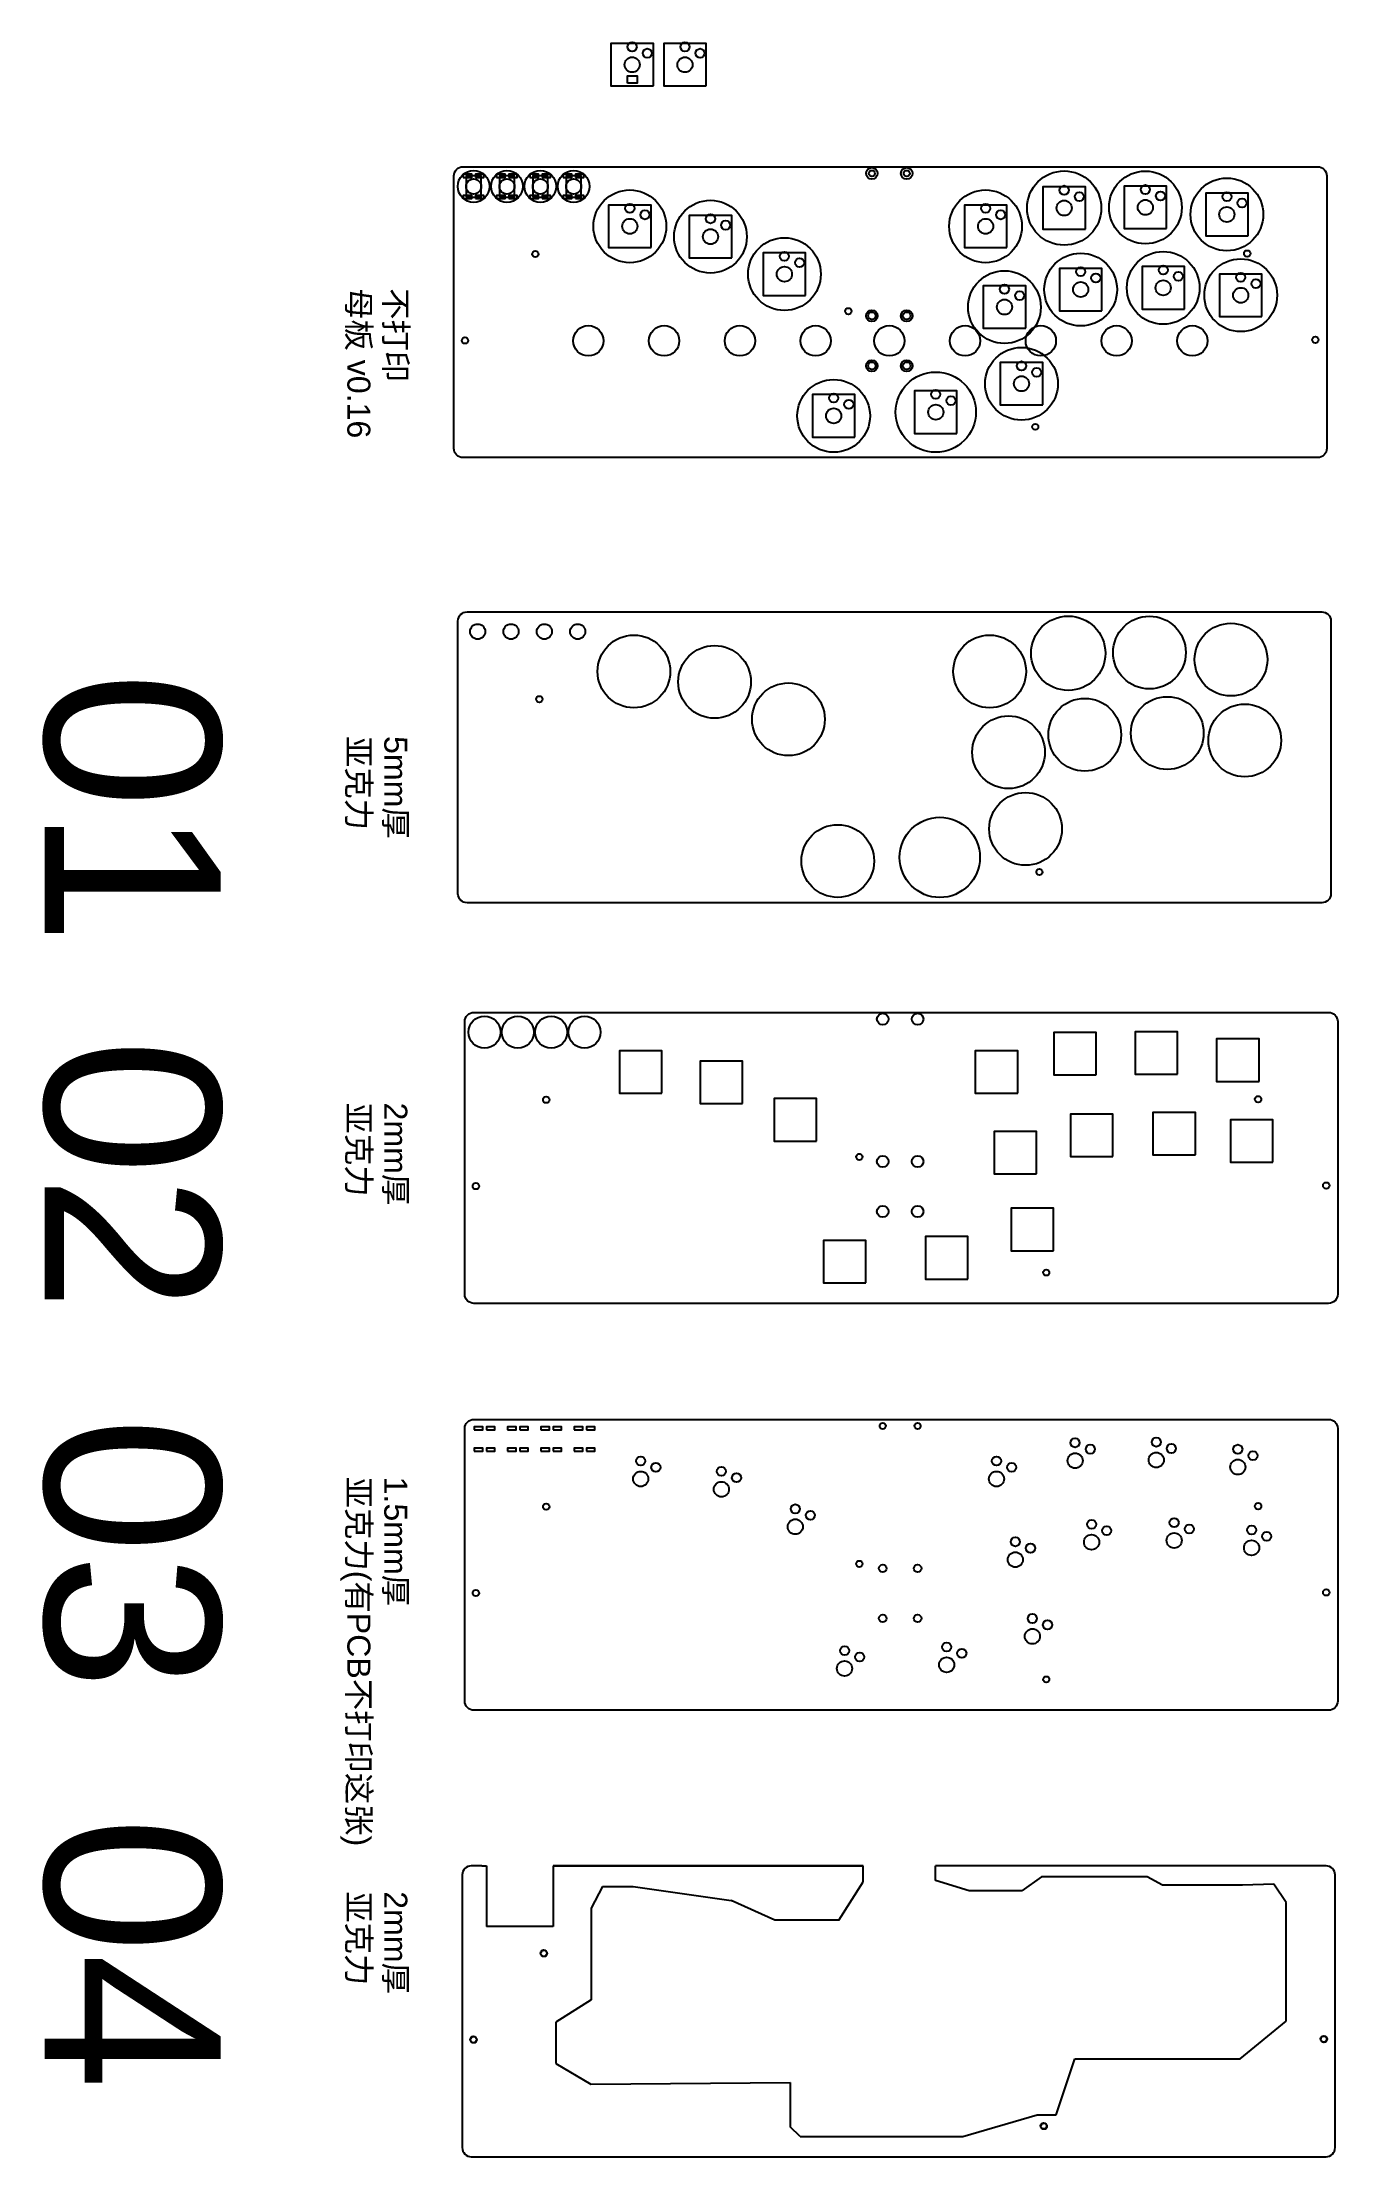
# Model space of a CAD drawing. Header units: millimetres. Extents: x 1891 to 2319, y 1366 to 2064.
import ezdxf

# ---------------------------------------------------------------- set-up
doc = ezdxf.new("R2010")
doc.units = ezdxf.units.MM
doc.layers.add('01 外壳', color=7, linetype='Continuous')
doc.layers.add('边框', color=7, linetype='Continuous')
doc.styles.get("Standard").update_dxf_attribs({"font": 'Arial.ttf'})

msp = doc.modelspace()

# ---------------------------------------------------------------- linework, layer by layer
at = {"transparency": 33554687}
for centre in [(2218.73, 1936.74), (2220.08, 1789.82), (2222.33, 1657.63), (2222.33, 1523.34), (2221.48, 1375.99), (2221.58, 1375.89)]:
    msp.add_circle(centre, 1, dxfattribs=at)
at = {"layer": '01 外壳', "transparency": 33554687}
for p, q in [((2036.11, 1461.83), (2032.65, 1461.83)), ((2036.11, 1461.83), (2037.61, 1461.83)), ((2037.61, 1461.83), (2037.61, 1441.83)), ((2059.61, 1461.83), (2161.97, 1461.83)), ((2059.61, 1461.83), (2059.61, 1441.83)), ((2161.97, 1456.58), (2161.97, 1461.83)), ((2185.83, 1456.99), (2185.83, 1461.83)), ((2075.89, 1454.97), (2072.24, 1447.84)), ((2075.89, 1454.97), (2086.08, 1454.97)), ((2086.08, 1454.97), (2118.43, 1450.34)), ((2153.86, 1443.93), (2161.97, 1456.58)), ((2196.86, 1453.6), (2185.83, 1456.99)), ((2214.25, 1453.6), (2196.86, 1453.6)), ((2220.8, 1458.23), (2214.25, 1453.6)), ((2228.69, 1458.23), (2220.8, 1458.23)), ((2255.67, 1458.23), (2228.69, 1458.23)), ((2260.65, 1455.41), (2255.67, 1458.23)), ((2287.07, 1455.41), (2260.65, 1455.41)), ((2297.46, 1455.73), (2287.07, 1455.41)), ((2301.46, 1449.73), (2297.46, 1455.73)), ((2072.24, 1447.84), (2072.24, 1428.72)), ((2132.74, 1443.93), (2118.43, 1450.34)), ((2301.46, 1410.58), (2301.46, 1449.73)), ((2059.61, 1441.83), (2037.61, 1441.83)), ((2153.86, 1443.93), (2132.74, 1443.93)), ((2072.24, 1428.72), (2072.24, 1417.65)), ((2072.24, 1417.65), (2060.5, 1410.22)), ((2060.5, 1410.22), (2060.5, 1396.54)), ((2286.33, 1398.13), (2301.46, 1410.58)), ((2060.5, 1396.54), (2072.1, 1389.81)), ((2225.59, 1379.66), (2231.82, 1398.13)), ((2231.82, 1398.13), (2286.33, 1398.13)), ((2072.1, 1389.81), (2137.81, 1390.27)), ((2137.81, 1390.27), (2137.81, 1375.67)), ((2141.11, 1372.5), (2137.81, 1375.67)), ((2194.79, 1372.5), (2219.36, 1379.66)), ((2219.36, 1379.66), (2225.59, 1379.66)), ((2141.11, 1372.5), (2194.79, 1372.5))]:
    msp.add_line(p, q, dxfattribs=at)
for points in [[(2092.71, 2049.25), (2092.71, 2063.25), (2078.71, 2063.25), (2078.71, 2049.25)], [(2110.14, 2049.25), (2110.14, 2063.25), (2096.14, 2063.25), (2096.14, 2049.25)], [(2084.16, 2050.16), (2084.16, 2052.6), (2087.37, 2052.6), (2087.37, 2050.16)], [(2030.01, 2019.08), (2032.81, 2019.08), (2032.81, 2020.08), (2030.01, 2020.08)], [(2030.91, 2012.58), (2035.91, 2012.58), (2035.91, 2019.58), (2030.91, 2019.58)], [(2034.01, 2019.08), (2036.81, 2019.08), (2036.81, 2020.08), (2034.01, 2020.08)], [(2041.01, 2019.08), (2043.81, 2019.08), (2043.81, 2020.08), (2041.01, 2020.08)], [(2041.91, 2012.58), (2046.91, 2012.58), (2046.91, 2019.58), (2041.91, 2019.58)], [(2045.01, 2019.08), (2047.81, 2019.08), (2047.81, 2020.08), (2045.01, 2020.08)], [(2052.01, 2019.08), (2054.81, 2019.08), (2054.81, 2020.08), (2052.01, 2020.08)], [(2052.91, 2012.58), (2057.91, 2012.58), (2057.91, 2019.58), (2052.91, 2019.58)], [(2056.01, 2019.08), (2058.81, 2019.08), (2058.81, 2020.08), (2056.01, 2020.08)], [(2063.01, 2019.08), (2065.81, 2019.08), (2065.81, 2020.08), (2063.01, 2020.08)], [(2063.91, 2012.58), (2068.91, 2012.58), (2068.91, 2019.58), (2063.91, 2019.58)], [(2067.01, 2019.08), (2069.81, 2019.08), (2069.81, 2020.08), (2067.01, 2020.08)], [(2030.01, 2012.08), (2032.81, 2012.08), (2032.81, 2013.08), (2030.01, 2013.08)], [(2034.01, 2012.08), (2036.81, 2012.08), (2036.81, 2013.08), (2034.01, 2013.08)], [(2041.01, 2012.08), (2043.81, 2012.08), (2043.81, 2013.08), (2041.01, 2013.08)], [(2045.01, 2012.08), (2047.81, 2012.08), (2047.81, 2013.08), (2045.01, 2013.08)], [(2052.01, 2012.08), (2054.81, 2012.08), (2054.81, 2013.08), (2052.01, 2013.08)], [(2056.01, 2012.08), (2058.81, 2012.08), (2058.81, 2013.08), (2056.01, 2013.08)], [(2063.01, 2012.08), (2065.81, 2012.08), (2065.81, 2013.08), (2063.01, 2013.08)], [(2067.01, 2012.08), (2069.81, 2012.08), (2069.81, 2013.08), (2067.01, 2013.08)], [(2091.95, 1995.92), (2091.95, 2009.92), (2077.95, 2009.92), (2077.95, 1995.92)], [(2209.33, 1995.92), (2209.33, 2009.92), (2195.33, 2009.92), (2195.33, 1995.92)], [(2235.26, 2001.94), (2235.26, 2015.94), (2221.26, 2015.94), (2221.26, 2001.94)], [(2262.05, 2002.16), (2262.05, 2016.16), (2248.05, 2016.16), (2248.05, 2002.16)], [(2288.95, 1999.83), (2288.95, 2013.83), (2274.95, 2013.83), (2274.95, 1999.83)], [(2118.56, 1992.5), (2118.56, 2006.5), (2104.56, 2006.5), (2104.56, 1992.5)], [(2142.95, 1980.14), (2142.95, 1994.14), (2128.95, 1994.14), (2128.95, 1980.14)], [(2240.71, 1975.05), (2240.71, 1989.05), (2226.71, 1989.05), (2226.71, 1975.05)], [(2267.94, 1975.61), (2267.94, 1989.61), (2253.94, 1989.61), (2253.94, 1975.61)], [(2215.56, 1969.27), (2215.56, 1983.27), (2201.56, 1983.27), (2201.56, 1969.27)], [(2293.51, 1973.16), (2293.51, 1987.16), (2279.51, 1987.16), (2279.51, 1973.16)], [(2221.18, 1943.96), (2221.18, 1957.96), (2207.18, 1957.96), (2207.18, 1943.96)], [(2159.21, 1933.36), (2159.21, 1947.36), (2145.21, 1947.36), (2145.21, 1933.36)], [(2192.89, 1934.58), (2192.89, 1948.58), (2178.89, 1948.58), (2178.89, 1934.58)], [(2095.54, 1716.82), (2095.54, 1730.82), (2081.54, 1730.82), (2081.54, 1716.82)], [(2212.93, 1716.82), (2212.93, 1730.82), (2198.93, 1730.82), (2198.93, 1716.82)], [(2238.86, 1722.83), (2238.86, 1736.83), (2224.86, 1736.83), (2224.86, 1722.83)], [(2265.64, 1723.06), (2265.64, 1737.06), (2251.64, 1737.06), (2251.64, 1723.06)], [(2292.54, 1720.72), (2292.54, 1734.72), (2278.54, 1734.72), (2278.54, 1720.72)], [(2122.16, 1713.39), (2122.16, 1727.39), (2108.16, 1727.39), (2108.16, 1713.39)], [(2146.54, 1701.04), (2146.54, 1715.04), (2132.54, 1715.04), (2132.54, 1701.04)], [(2244.3, 1695.94), (2244.3, 1709.94), (2230.3, 1709.94), (2230.3, 1695.94)], [(2271.54, 1696.5), (2271.54, 1710.5), (2257.54, 1710.5), (2257.54, 1696.5)], [(2219.15, 1690.16), (2219.15, 1704.16), (2205.15, 1704.16), (2205.15, 1690.16)], [(2297.1, 1694.06), (2297.1, 1708.06), (2283.1, 1708.06), (2283.1, 1694.06)], [(2224.77, 1664.85), (2224.77, 1678.85), (2210.77, 1678.85), (2210.77, 1664.85)], [(2162.8, 1654.25), (2162.8, 1668.25), (2148.8, 1668.25), (2148.8, 1654.25)], [(2196.48, 1655.48), (2196.48, 1669.48), (2182.48, 1669.48), (2182.48, 1655.48)], [(2033.6, 1605.68), (2036.4, 1605.68), (2036.4, 1606.68), (2033.6, 1606.68)], [(2037.61, 1605.68), (2040.41, 1605.68), (2040.41, 1606.68), (2037.61, 1606.68)], [(2044.6, 1605.68), (2047.4, 1605.68), (2047.4, 1606.68), (2044.6, 1606.68)], [(2048.61, 1605.68), (2051.41, 1605.68), (2051.41, 1606.68), (2048.61, 1606.68)], [(2055.6, 1605.68), (2058.4, 1605.68), (2058.4, 1606.68), (2055.6, 1606.68)], [(2059.61, 1605.68), (2062.41, 1605.68), (2062.41, 1606.68), (2059.61, 1606.68)], [(2066.6, 1605.68), (2069.4, 1605.68), (2069.4, 1606.68), (2066.6, 1606.68)], [(2070.61, 1605.68), (2073.41, 1605.68), (2073.41, 1606.68), (2070.61, 1606.68)], [(2033.6, 1598.68), (2036.4, 1598.68), (2036.4, 1599.68), (2033.6, 1599.68)], [(2037.61, 1598.68), (2040.41, 1598.68), (2040.41, 1599.68), (2037.61, 1599.68)], [(2044.6, 1598.68), (2047.4, 1598.68), (2047.4, 1599.68), (2044.6, 1599.68)], [(2048.61, 1598.68), (2051.41, 1598.68), (2051.41, 1599.68), (2048.61, 1599.68)], [(2055.6, 1598.68), (2058.4, 1598.68), (2058.4, 1599.68), (2055.6, 1599.68)], [(2059.61, 1598.68), (2062.41, 1598.68), (2062.41, 1599.68), (2059.61, 1599.68)], [(2066.6, 1598.68), (2069.4, 1598.68), (2069.4, 1599.68), (2066.6, 1599.68)], [(2070.61, 1598.68), (2073.41, 1598.68), (2073.41, 1599.68), (2070.61, 1599.68)]]:
    msp.add_lwpolyline(points, close=True, dxfattribs=at)
for points in [[(2026.91, 2019.58, -0.414214), (2029.91, 2022.58), (2311.91, 2022.58, -0.414214), (2314.91, 2019.58), (2314.91, 1929.58, -0.414214), (2311.91, 1926.58), (2029.91, 1926.58, -0.414214), (2026.91, 1929.58)], [(2028.25, 1872.66, -0.414214), (2031.25, 1875.66), (2313.25, 1875.66, -0.414214), (2316.25, 1872.66), (2316.25, 1782.66, -0.414214), (2313.25, 1779.66), (2031.25, 1779.66, -0.414214), (2028.25, 1782.66)], [(2030.5, 1740.47, -0.414214), (2033.5, 1743.47), (2315.5, 1743.47, -0.414214), (2318.5, 1740.47), (2318.5, 1650.47, -0.414214), (2315.5, 1647.47), (2033.5, 1647.47, -0.414214), (2030.5, 1650.47)], [(2030.5, 1606.18, -0.414214), (2033.5, 1609.18), (2315.5, 1609.18, -0.414214), (2318.5, 1606.18), (2318.5, 1516.18, -0.414214), (2315.5, 1513.18), (2033.5, 1513.18, -0.414214), (2030.5, 1516.18)]]:
    msp.add_lwpolyline(points, format="xyb", close=True, dxfattribs=at)
msp.add_lwpolyline([(2032.65, 1461.83, 0.414214), (2029.65, 1458.83), (2029.65, 1368.83, 0.414214), (2032.65, 1365.83), (2314.65, 1365.83, 0.414214), (2317.65, 1368.83), (2317.65, 1458.83, 0.414214), (2314.65, 1461.83), (2185.83, 1461.83)], format="xyb", dxfattribs=at)
msp.add_lwpolyline([(2161.97, 1461.83), (2059.61, 1461.83)], dxfattribs=at)
for centre, radius in [((2085.71, 2056.25), 2.5), ((2085.71, 2062.15), 1.5), ((2090.71, 2060.05), 1.5), ((2103.14, 2056.25), 2.5), ((2103.14, 2062.15), 1.5), ((2108.14, 2060.05), 1.5), ((2033.41, 2016.08), 5.25), ((2033.41, 2016.08), 2.5), ((2044.41, 2016.08), 5.25), ((2044.41, 2016.08), 2.5), ((2055.41, 2016.08), 5.25), ((2055.41, 2016.08), 2.5), ((2066.41, 2016.08), 5.25), ((2066.41, 2016.08), 2.5), ((2164.81, 2020.39), 1.9), ((2164.81, 2020.39), 1), ((2176.31, 2020.39), 1.9), ((2176.31, 2020.39), 1), ((2255.05, 2009.16), 12), ((2281.95, 2006.83), 12), ((2084.95, 2002.92), 12), ((2084.95, 2008.82), 1.5), ((2111.56, 1999.5), 12), ((2202.33, 2002.92), 12), ((2202.33, 2008.82), 1.5), ((2228.26, 2008.94), 2.5), ((2228.26, 2014.84), 1.5), ((2228.26, 2014.84), 1.5), ((2233.26, 2012.74), 1.5), ((2255.05, 2009.16), 2.5), ((2255.05, 2015.06), 1.5), ((2255.05, 2015.06), 1.5), ((2260.05, 2012.96), 1.5), ((2281.95, 2012.73), 1.5), ((2286.95, 2010.63), 1.5), ((2084.95, 2002.92), 2.5), ((2089.95, 2006.72), 1.5), ((2111.56, 2005.4), 1.5), ((2116.56, 2003.3), 1.5), ((2202.33, 2002.92), 2.5), ((2207.33, 2006.72), 1.5), ((2281.95, 2006.83), 2.5), ((2111.56, 1999.5), 2.5), ((2135.95, 1987.14), 12), ((2053.76, 1993.76), 1.05), ((2135.95, 1987.14), 2.5), ((2135.95, 1993.04), 1.5), ((2140.95, 1990.94), 1.5), ((2233.71, 1982.05), 12), ((2233.71, 1987.95), 1.5), ((2260.94, 1982.61), 12), ((2260.94, 1988.51), 1.5), ((2286.51, 1980.16), 12), ((2288.65, 1993.93), 1.05), ((2208.56, 1976.27), 12), ((2208.56, 1982.17), 1.5), ((2233.71, 1982.05), 2.5), ((2238.71, 1985.85), 1.5), ((2260.94, 1982.61), 2.5), ((2265.94, 1986.41), 1.5), ((2286.51, 1980.16), 2.5), ((2286.51, 1986.06), 1.5), ((2291.51, 1983.96), 1.5), ((2157.06, 1974.89), 1.05), ((2164.81, 1973.38), 1.9), ((2176.31, 1973.38), 1.9), ((2208.56, 1976.27), 2.5), ((2213.56, 1980.07), 1.5), ((2071.26, 1965.13), 5), ((2096.26, 1965.13), 5), ((2121.26, 1965.13), 5), ((2146.26, 1965.13), 5), ((2164.81, 1973.38), 1.25), ((2170.56, 1965.13), 5), ((2176.31, 1973.38), 1.25), ((2195.56, 1965.13), 5), ((2220.56, 1965.13), 5), ((2245.56, 1965.13), 5), ((2270.56, 1965.13), 5), ((2030.56, 1965.26), 1.05), ((2214.18, 1950.96), 12), ((2311.14, 1965.45), 1.05), ((2164.81, 1956.88), 1.9), ((2164.81, 1956.88), 1.25), ((2185.89, 1941.58), 13.25), ((2176.31, 1956.88), 1.9), ((2176.31, 1956.88), 1.25), ((2214.18, 1956.86), 1.5), ((2219.18, 1954.76), 1.5), ((2152.21, 1940.36), 12), ((2152.21, 1946.26), 1.5), ((2185.89, 1947.48), 1.5), ((2214.18, 1950.96), 2.5), ((2152.21, 1940.36), 2.5), ((2157.21, 1944.16), 1.5), ((2185.89, 1941.58), 2.5), ((2190.89, 1945.38), 1.5), ((2034.75, 1869.16), 2.5), ((2045.75, 1869.16), 2.5), ((2056.75, 1869.16), 2.5), ((2067.75, 1869.16), 2.5), ((2256.39, 1862.24), 12), ((2283.29, 1859.91), 12), ((2086.29, 1856), 12), ((2112.91, 1852.57), 12), ((2203.67, 1856), 12), ((2137.29, 1840.22), 12), ((2055.1, 1846.84), 1.05), ((2235.05, 1835.13), 12), ((2262.28, 1835.68), 12), ((2287.85, 1833.24), 12), ((2209.9, 1829.34), 12), ((2215.52, 1804.03), 12), ((2187.23, 1794.66), 13.25), ((2153.55, 1793.44), 12), ((2037, 1736.97), 5.25), ((2048, 1736.97), 5.25), ((2059, 1736.97), 5.25), ((2070, 1736.97), 5.25), ((2168.4, 1741.28), 1.9), ((2179.9, 1741.28), 1.9), ((2057.36, 1714.65), 1.05), ((2292.24, 1714.82), 1.05), ((2160.66, 1695.79), 1.05), ((2168.4, 1694.27), 1.9), ((2179.9, 1694.27), 1.9), ((2034.16, 1686.15), 1.05), ((2314.73, 1686.34), 1.05), ((2168.4, 1677.77), 1.9), ((2179.9, 1677.77), 1.9), ((2168.4, 1606.99), 1), ((2179.9, 1606.99), 1), ((2231.86, 1595.54), 2.5), ((2231.86, 1601.44), 1.5), ((2231.86, 1601.44), 1.5), ((2236.86, 1599.34), 1.5), ((2258.64, 1595.76), 2.5), ((2258.64, 1601.66), 1.5), ((2258.64, 1601.66), 1.5), ((2263.64, 1599.56), 1.5), ((2285.54, 1599.33), 1.5), ((2290.54, 1597.23), 1.5), ((2088.54, 1589.52), 2.5), ((2088.54, 1595.42), 1.5), ((2093.54, 1593.32), 1.5), ((2115.16, 1592), 1.5), ((2120.16, 1589.9), 1.5), ((2205.93, 1589.52), 2.5), ((2205.93, 1595.42), 1.5), ((2210.93, 1593.32), 1.5), ((2285.54, 1593.43), 2.5), ((2115.16, 1586.1), 2.5), ((2057.36, 1580.36), 1.05), ((2139.54, 1579.64), 1.5), ((2144.54, 1577.54), 1.5), ((2292.24, 1580.53), 1.05), ((2139.54, 1573.74), 2.5), ((2212.15, 1568.77), 1.5), ((2237.3, 1568.65), 2.5), ((2237.3, 1574.55), 1.5), ((2242.3, 1572.45), 1.5), ((2264.54, 1569.21), 2.5), ((2264.54, 1575.11), 1.5), ((2269.54, 1573.01), 1.5), ((2290.1, 1572.66), 1.5), ((2295.1, 1570.56), 1.5), ((2212.15, 1562.87), 2.5), ((2217.15, 1566.67), 1.5), ((2290.1, 1566.76), 2.5), ((2160.66, 1561.49), 1.05), ((2168.4, 1559.98), 1.25), ((2179.9, 1559.98), 1.25), ((2034.16, 1551.86), 1.05), ((2314.73, 1552.05), 1.05), ((2168.4, 1543.48), 1.25), ((2179.9, 1543.48), 1.25), ((2217.77, 1543.46), 1.5), ((2222.77, 1541.36), 1.5), ((2189.48, 1534.08), 1.5), ((2217.77, 1537.56), 2.5), ((2155.8, 1526.96), 2.5), ((2155.8, 1532.86), 1.5), ((2160.8, 1530.76), 1.5), ((2189.48, 1528.18), 2.5), ((2194.48, 1531.98), 1.5), ((2056.51, 1433.01), 1.05), ((2056.61, 1432.91), 1.05), ((2033.31, 1404.51), 1.05), ((2033.41, 1404.41), 1.05), ((2033.41, 1404.41), 1.05), ((2313.88, 1404.7), 1.05), ((2313.98, 1404.6), 1.05)]:
    msp.add_circle(centre, radius, dxfattribs=at)
at = {"layer": '边框', "transparency": 33554687}
for centre in [(2228.26, 2008.94), (2229.6, 1862.02)]:
    msp.add_circle(centre, 12.25, dxfattribs=at)

# ---------------------------------------------------------------- texts
at = {"layer": '01 外壳', "transparency": 33554687}
for s, height, p in [('母板 v0.16', 7.587, (1991.75, 1982.53)), ('不打印', 7.587, (2003.94, 1982.53)), ('01', 57.987, (1891.92, 1855.88)), ('亚克力', 7.587, (1991.75, 1834.7)), ('5mm厚', 7.587, (2003.94, 1834.7)), ('02', 57.987, (1891.92, 1734.83)), ('亚克力', 7.587, (1991.75, 1713.74)), ('2mm厚', 7.587, (2003.94, 1713.74)), ('03', 57.987, (1891.92, 1609.94)), ('亚克力(有PCB不打印这张)', 7.5874, (1991.75, 1590.28)), ('1.5mm厚', 7.587, (2003.94, 1590.28)), ('04', 57.987, (1891.92, 1478.01)), ('亚克力', 7.587, (1991.75, 1453.45)), ('2mm厚', 7.587, (2003.94, 1453.45))]:
    msp.add_text(s, height=height, rotation=270, dxfattribs=at).set_placement(p)

doc.saveas('drawing.dxf')
